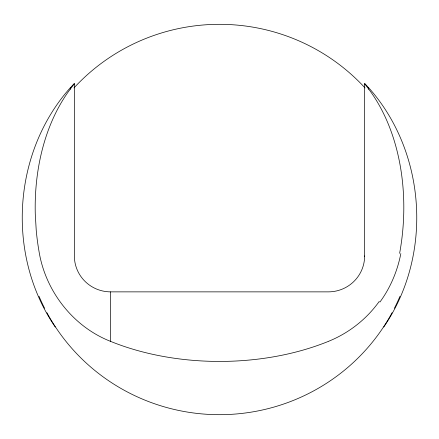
<?xml version="1.0" encoding="UTF-8"?>
<svg xmlns="http://www.w3.org/2000/svg" width="439" height="439" viewBox="0 0 439 439"><rect width="100%" height="100%" fill="white"/><g stroke="black" fill="none" stroke-linecap="round" stroke-linejoin="round"><path stroke-width="0.66" d="M399.622 253.319L400.044 251.004A180.599 126.459 -82.1 0 0 364.639 83.898M383.757 326.989C432.942 255.24 426.516 152.673 368.672 87.718L368.672 89.227M379.269 301.379C366.581 319.224 348.643 333.206 328.356 341.394M70.328 87.855L74.361 83.322L74.361 255.932A36.283 35.932 0 0 0 110.644 291.864L328.356 291.864A36.283 35.932 0 0 0 364.639 255.932M110.71 341.421C72.962 326.709 45.228 290.848 38.956 251.004A180.599 126.459 82.1 0 1 36.212 230.085L35.279 214.111A180.599 126.459 82.1 0 1 74.361 83.898M368.672 87.855L364.639 83.322L364.639 256.376M55.243 326.989C6.058 255.24 12.484 152.673 70.328 87.718L70.328 89.227M110.644 291.864L110.644 341.394M399.962 296.347A195.64 192.792 0 0 1 394.403 308.271M392.071 312.716A195.64 192.792 0 0 1 241.653 413.445C226.947 415.096 212.053 415.096 197.347 413.445A195.64 192.792 0 0 1 46.929 312.716M44.597 308.271A195.64 192.792 0 0 1 39.038 296.347M400.845 253.539A100.553 80.611 -77.5 0 1 379.916 302.076M328.092 341.504A194.62 117.125 0 0 1 110.908 341.504M73.95 87.954A196.963 195.042 0 0 1 365.05 87.954"/></g></svg>
